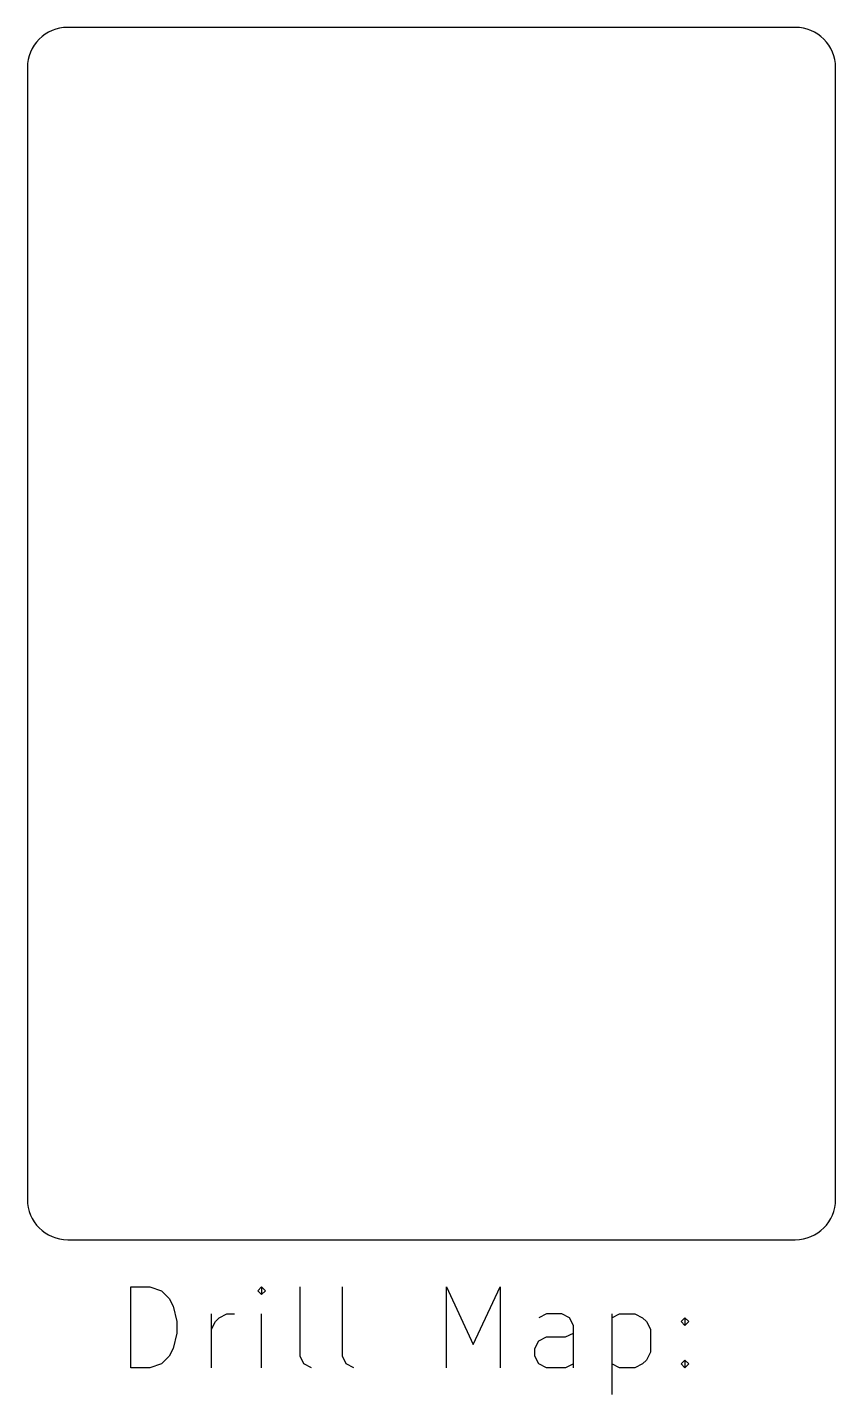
# Model space of a CAD drawing. Extents: x 180 to 200, y -83.8 to -50.
import ezdxf

# ---------------------------------------------------------------- set-up
doc = ezdxf.new("R2010")
doc.units = 0
doc.layers.add('BLACK', color=7, linetype='CONTINUOUS')

msp = doc.modelspace()

# ---------------------------------------------------------------- linework, layer by layer
at = {"layer": 'BLACK', "linetype": 'CONTINUOUS'}
for p, q in [((199, -50), (181, -50)), ((180, -51), (180, -79)), ((200, -79), (200, -51)), ((181, -80), (199, -80)), ((182.557768, -83.164838), (182.557768, -81.164838)), ((182.557768, -81.164838), (183.033958, -81.164838)), ((183.033958, -81.164838), (183.319673, -81.260076)), ((185.795863, -81.164838), (185.700625, -81.260076)), ((185.891101, -81.260076), (185.795863, -81.164838)), ((185.795863, -81.164838), (185.795863, -81.355314)), ((186.748244, -82.879123), (186.748244, -81.164838)), ((187.795863, -82.879123), (187.795863, -81.164838)), ((190.367292, -83.164838), (190.367292, -81.164838)), ((190.367292, -81.164838), (191.033959, -82.593409)), ((191.033959, -82.593409), (191.700625, -81.164838)), ((191.700625, -81.164838), (191.700625, -83.164838)), ((183.319673, -81.260076), (183.510149, -81.450552)), ((183.510149, -81.450552), (183.605387, -81.641028)), ((185.700625, -81.260076), (185.795863, -81.355314)), ((185.795863, -81.355314), (185.891101, -81.260076)), ((183.605387, -81.641028), (183.700625, -82.02198)), ((184.557768, -83.164838), (184.557768, -81.831504)), ((184.748244, -81.926742), (184.93872, -81.831504)), ((184.93872, -81.831504), (185.129197, -81.831504)), ((185.795863, -83.164838), (185.795863, -81.831504)), ((192.843482, -81.831504), (192.653006, -81.926742)), ((193.224435, -81.831504), (192.843482, -81.831504)), ((193.414911, -81.926742), (193.224435, -81.831504)), ((194.46253, -81.831504), (194.46253, -83.831504)), ((194.46253, -81.926742), (194.653006, -81.831504)), ((194.653006, -81.831504), (195.033959, -81.831504)), ((195.033959, -81.831504), (195.224435, -81.926742)), ((183.700625, -82.02198), (183.700625, -82.307695)), ((184.557768, -82.212457), (184.653006, -82.02198)), ((184.653006, -82.02198), (184.748244, -81.926742)), ((193.510149, -82.117219), (193.414911, -81.926742)), ((193.510149, -83.164838), (193.510149, -82.117219)), ((195.224435, -81.926742), (195.319673, -82.02198)), ((195.319673, -82.02198), (195.414911, -82.212457)), ((196.176816, -82.02198), (196.272054, -81.926742)), ((196.272054, -82.117219), (196.176816, -82.02198)), ((196.272054, -81.926742), (196.367292, -82.02198)), ((196.272054, -81.926742), (196.272054, -82.117219)), ((196.367292, -82.02198), (196.272054, -82.117219)), ((183.700625, -82.307695), (183.605387, -82.688647)), ((192.557768, -82.688647), (192.653006, -82.498171)), ((192.653006, -82.498171), (192.843482, -82.402933)), ((192.843482, -82.402933), (193.319673, -82.402933)), ((193.319673, -82.402933), (193.510149, -82.307695)), ((195.414911, -82.212457), (195.414911, -82.783885)), ((183.510149, -82.879123), (183.319673, -83.0696)), ((183.605387, -82.688647), (183.510149, -82.879123)), ((186.843482, -83.0696), (186.748244, -82.879123)), ((187.891101, -83.0696), (187.795863, -82.879123)), ((192.557768, -82.879123), (192.557768, -82.688647)), ((192.653006, -83.0696), (192.557768, -82.879123)), ((195.414911, -82.783885), (195.319673, -82.974361)), ((183.033958, -83.164838), (182.557768, -83.164838)), ((183.319673, -83.0696), (183.033958, -83.164838)), ((187.033958, -83.164838), (186.843482, -83.0696)), ((188.081577, -83.164838), (187.891101, -83.0696)), ((192.843482, -83.164838), (192.653006, -83.0696)), ((193.319673, -83.164838), (192.843482, -83.164838)), ((193.510149, -83.0696), (193.319673, -83.164838)), ((194.653006, -83.164838), (194.46253, -83.0696)), ((195.033959, -83.164838), (194.653006, -83.164838)), ((195.224435, -83.0696), (195.033959, -83.164838)), ((195.319673, -82.974361), (195.224435, -83.0696)), ((196.176816, -83.0696), (196.272054, -82.974361)), ((196.272054, -83.164838), (196.176816, -83.0696)), ((196.272054, -82.974361), (196.367292, -83.0696)), ((196.272054, -82.974361), (196.272054, -83.164838)), ((196.367292, -83.0696), (196.272054, -83.164838))]:
    msp.add_line(p, q, dxfattribs=at)
at = {"layer": 'BLACK'}
for centre, start, end in [((181, -51), 90, 180), ((199, -51), 0, 90), ((181, -79), -180, -90), ((199, -79), -90, 0)]:
    msp.add_arc(centre, 1, start, end, dxfattribs=at)

doc.saveas('drawing.dxf')
